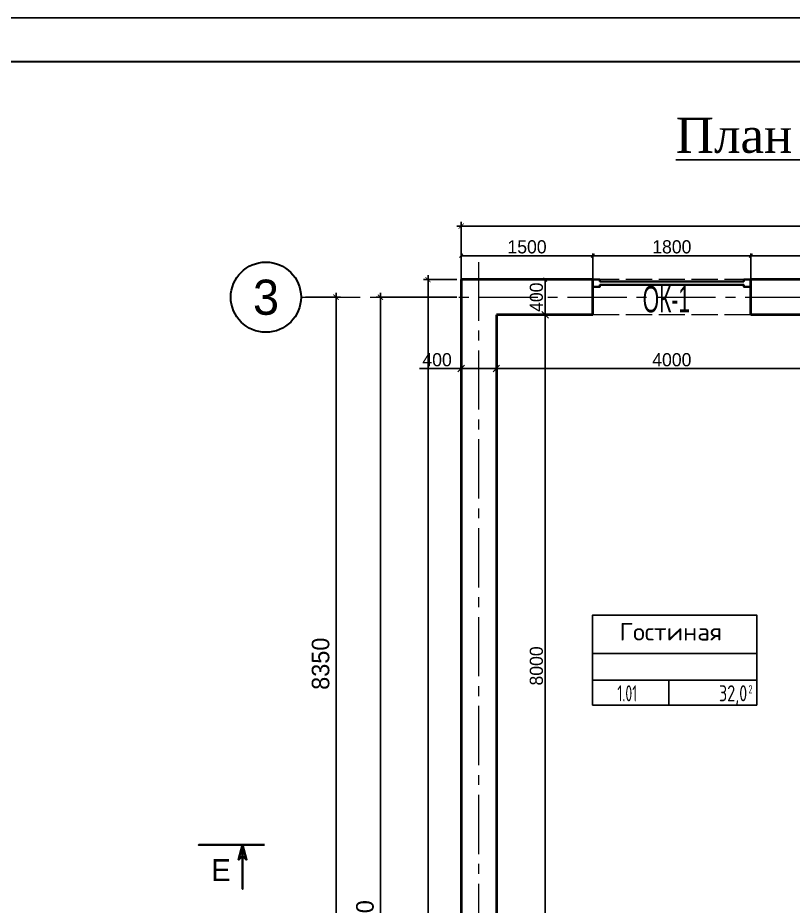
# Model space of a CAD drawing. Header units: millimetres. Extents: x -34189 to 187811, y -74450 to -44144.
# Drawn here: x 121849 to 130687, y -54264 to -44144 of the extents above; entities that cross this region are included whole.
import ezdxf
from ezdxf.enums import TextEntityAlignment as Align

# ---------------------------------------------------------------- set-up
doc = ezdxf.new("R2010")
doc.units = ezdxf.units.MM
doc.linetypes.add('ACAD_ISO02W100', pattern=[15, 12, -3])
doc.linetypes.add('CENTER2', pattern=[1.125, 0.75, -0.125, 0.125, -0.125])
for name, color, linetype, lineweight in [('ahsap', 222, 'Continuous', 13), ('OLCU', 7, 'Continuous', 13), ('Pencere No', 7, 'Continuous', 13)]:
    doc.layers.add(name, color=color, linetype=linetype, lineweight=lineweight)
for name, color, linetype in [('AKS', 252, 'CENTER2'), ('room_no', 7, 'Continuous'), ('Штамп', 222, 'Continuous')]:
    doc.layers.add(name, color=color, linetype=linetype)
doc.styles.add('1', font='ARIALN.TTF', dxfattribs={"width": 0.7})
doc.styles.add('CYRILLIC', font='cyriltlc.shx')
doc.styles.add('ROMANS', font='romans', dxfattribs={"width": 0.75})
doc.styles.add('TR', font='tsimplex.shx', dxfattribs={"width": 0.7})
doc.styles.add('YAZI', font='romans.shx')
doc.dimstyles.new('ISO-25', dxfattribs={"dimtxt": 100, "dimasz": 2.5, "dimexe": 1.25, "dimexo": 0.625, "dimtad": 1, "dimdec": 0, "dimtxsty": 'Standard', "dimcen": 2.5, "dimadec": 0, "dimazin": 0, "dimtfac": 1, "dimtdec": 0, "dimtmove": 0, "dimatfit": 3, "dimfxl": 0, "dimarcsym": 0})
doc.dimstyles.get("Standard").update_dxf_attribs({"dimtxt": 125, "dimasz": 60, "dimexe": 50, "dimexo": 50, "dimgap": 30, "dimtad": 1, "dimdec": 0, "dimzin": 0, "dimdsep": 46, "dimtxsty": 'TR', "dimblk": 'ARCHTICK', "dimcen": 90, "dimdle": 50, "dimclrt": 256, "dimadec": 0, "dimazin": 0, "dimtfac": 1, "dimtdec": 0, "dimtofl": 0, "dimtmove": 1, "dimatfit": 3, "dimldrblk": 'ARCHTICK', "dimfxl": 0, "dimtolj": 1, "dimtzin": 0, "dimarcsym": 0})

# ---------------------------------------------------------------- blocks, each defined once
blk = doc.blocks.new('_ArchTick')
at = {"color": 0, "linetype": 'ByBlock', "const_width": 0.15}
blk.add_lwpolyline([(-0.5, -0.5), (0.5, 0.5)], dxfattribs=at)
blk = doc.blocks.new('*D194')
at = {"layer": 'DEFPOINTS', "color": 0}
for p in [(138903, -46517), (126903, -47127), (138903, -47127)]:
    blk.add_point(p, dxfattribs=at)
at = {"layer": 'OLCU', "color": 0, "lineweight": -2}
for p, q in [((126853, -46517), (138953, -46517)), ((126903, -47077), (126903, -46467)), ((138903, -47077), (138903, -46467))]:
    blk.add_line(p, q, dxfattribs=at)
at = {"layer": 'OLCU', "color": 0, "lineweight": -2, "xscale": 60, "yscale": 60, "zscale": 60, "rotation": 180}
blk.add_blockref('_ArchTick', (126903, -46517), dxfattribs=at)
at = {"layer": 'OLCU', "color": 0, "lineweight": -2, "xscale": 60, "yscale": 60, "zscale": 60}
blk.add_blockref('_ArchTick', (138903, -46517), dxfattribs=at)
at = {"layer": 'OLCU', "insert": (132903, -46342), "char_height": 200, "attachment_point": 5}
blk.add_mtext('\\A1;12000', dxfattribs=at)
blk = doc.blocks.new('*D195')
at = {"layer": 'DEFPOINTS', "color": 0}
for p in [(126903, -47327), (125982, -63127), (126903, -63127)]:
    blk.add_point(p, dxfattribs=at)
at = {"layer": 'OLCU', "color": 0, "lineweight": -2}
for p, q in [((126853, -47327), (125932, -47327)), ((125982, -47277), (125982, -63177)), ((126853, -63127), (125932, -63127))]:
    blk.add_line(p, q, dxfattribs=at)
at = {"layer": 'OLCU', "color": 0, "lineweight": -2, "xscale": 60, "yscale": 60, "zscale": 60}
for p, rotation in [((125982, -47327), 90), ((125982, -63127), 270)]:
    blk.add_blockref('_ArchTick', p, dxfattribs=dict(at, rotation=rotation))
at = {"layer": 'OLCU', "insert": (125807, -54567), "char_height": 200, "attachment_point": 5, "rotation": 90}
blk.add_mtext('\\A1;15800', dxfattribs=at)
blk = doc.blocks.new('_Oblique')
at = {"color": 0, "linetype": 'ByBlock', "lineweight": -2}
blk.add_line((-0.5, -0.5), (0.5, 0.5), dxfattribs=at)
blk = doc.blocks.new('*D216')
at = {"layer": 'ahsap', "color": 0, "lineweight": -2}
for p, q in [((127308, -47527), (127885, -47527)), ((127860, -55527), (127860, -47527)), ((127308, -55527), (127885, -55527))]:
    blk.add_line(p, q, dxfattribs=at)
at = {"layer": 'DEFPOINTS', "color": 0}
for p in [(127303, -47527), (127860, -47527), (127303, -55527)]:
    blk.add_point(p, dxfattribs=at)
at = {"layer": 'ahsap', "color": 0, "lineweight": -2, "xscale": 75, "yscale": 75, "zscale": 75}
for p, rotation in [((127860, -47527), 90), ((127860, -55527), 270)]:
    blk.add_blockref('_Oblique', p, dxfattribs=dict(at, rotation=rotation))
at = {"layer": 'ahsap', "color": 0, "insert": (127760, -51527), "char_height": 150, "attachment_point": 5, "rotation": 90}
blk.add_mtext('8000', dxfattribs=at)
blk = doc.blocks.new('*D220')
at = {"layer": 'ahsap', "color": 0, "lineweight": -2}
for p, q in [((127308, -47127), (127885, -47127)), ((127860, -47527), (127860, -47127)), ((127308, -47527), (127885, -47527))]:
    blk.add_line(p, q, dxfattribs=at)
at = {"layer": 'DEFPOINTS', "color": 0}
for p in [(127303, -47127), (127860, -47127), (127303, -47527)]:
    blk.add_point(p, dxfattribs=at)
at = {"layer": 'ahsap', "color": 0, "lineweight": -2, "xscale": 40, "yscale": 40, "zscale": 40}
for p, rotation in [((127860, -47127), 90), ((127860, -47527), 270)]:
    blk.add_blockref('_Oblique', p, dxfattribs=dict(at, rotation=rotation))
at = {"layer": 'ahsap', "color": 0, "insert": (127760, -47327), "char_height": 150, "attachment_point": 5, "rotation": 90}
blk.add_mtext('400', dxfattribs=at)
blk = doc.blocks.new('roomno')
for p, q in [((1100.8, 344.4), (0, 344.4)), ((0, 344.4), (1100.8, 344.4)), ((1100.8, 165.9), (0, 165.9)), ((510.8, 0), (510.8, 165.9))]:
    blk.add_line(p, q)
blk.add_lwpolyline([(1100.8, 0), (1100.8, 602.5), (0, 602.5), (0, 0)], close=True)
at = {"style": 'CYRILLIC'}
for p in [(536.3, 498.9), (536.3, 373.6)]:
    blk.add_attdef('KOMNATA', text='', height=79.8, dxfattribs=at).set_placement(p, align=Align.CENTER)
at = {"style": 'ROMANS'}
for tag, width, p in [('LOBBY', 0.7, (533.4, 200.2)), ('001', 0.6, (233.3, 24.6))]:
    blk.add_attdef(tag, text='', height=107.8, dxfattribs=dict(at, width=width)).set_placement(p, align=Align.CENTER)
at = {"style": 'ROMANS', "width": 0.7}
blk.add_attdef('M', text='', height=107.8, dxfattribs=at).set_placement((1037.5, 24.8), align=Align.RIGHT)
blk.add_attdef('2', (1045.5, 78.9), '', height=53.9, dxfattribs=at)
blk = doc.blocks.new('*D311')
at = {"layer": 'ahsap', "color": 0, "lineweight": -2}
for p, q in [((127303, -47532), (127303, -48165)), ((131303, -47532), (131303, -48165)), ((131303, -48140), (127303, -48140))]:
    blk.add_line(p, q, dxfattribs=at)
at = {"layer": 'DEFPOINTS', "color": 0}
for p in [(127303, -47527), (131303, -47527), (127303, -48140)]:
    blk.add_point(p, dxfattribs=at)
at = {"layer": 'ahsap', "color": 0, "lineweight": -2, "xscale": 75, "yscale": 75, "zscale": 75, "rotation": 180}
blk.add_blockref('_Oblique', (127303, -48140), dxfattribs=at)
at = {"layer": 'ahsap', "color": 0, "lineweight": -2, "xscale": 75, "yscale": 75, "zscale": 75}
blk.add_blockref('_Oblique', (131303, -48140), dxfattribs=at)
at = {"layer": 'ahsap', "color": 0, "insert": (129303, -48040), "char_height": 150, "attachment_point": 5}
blk.add_mtext('4000', dxfattribs=at)
blk = doc.blocks.new('*D312')
at = {"layer": 'ahsap', "color": 0, "lineweight": -2}
for p, q in [((126903, -47537), (126903, -48165)), ((127303, -47537), (127303, -48165)), ((126903, -48140), (126428, -48140)), ((127303, -48140), (126903, -48140))]:
    blk.add_line(p, q, dxfattribs=at)
at = {"layer": 'DEFPOINTS', "color": 0}
for p in [(126903, -47532), (127303, -47532), (126903, -48140)]:
    blk.add_point(p, dxfattribs=at)
at = {"layer": 'ahsap', "color": 0, "lineweight": -2, "xscale": 75, "yscale": 75, "zscale": 75, "rotation": 180}
blk.add_blockref('_Oblique', (126903, -48140), dxfattribs=at)
at = {"layer": 'ahsap', "color": 0, "lineweight": -2, "xscale": 75, "yscale": 75, "zscale": 75}
blk.add_blockref('_Oblique', (127303, -48140), dxfattribs=at)
at = {"layer": 'ahsap', "color": 0, "insert": (126628, -48040), "char_height": 150, "attachment_point": 5}
blk.add_mtext('400', dxfattribs=at)
blk = doc.blocks.new('*D315')
at = {"layer": 'ahsap', "color": 0, "lineweight": -2}
for p, q in [((130203, -47122), (130203, -46829)), ((132503, -46854), (130203, -46854)), ((132503, -47122), (132503, -46829))]:
    blk.add_line(p, q, dxfattribs=at)
at = {"layer": 'DEFPOINTS', "color": 0}
for p in [(130203, -46854), (130203, -47127), (132503, -47127)]:
    blk.add_point(p, dxfattribs=at)
at = {"layer": 'ahsap', "color": 0, "lineweight": -2, "xscale": 40, "yscale": 40, "zscale": 40, "rotation": 180}
blk.add_blockref('_Oblique', (130203, -46854), dxfattribs=at)
at = {"layer": 'ahsap', "color": 0, "lineweight": -2, "xscale": 40, "yscale": 40, "zscale": 40}
blk.add_blockref('_Oblique', (132503, -46854), dxfattribs=at)
at = {"layer": 'ahsap', "color": 0, "insert": (131353, -46754), "char_height": 150, "attachment_point": 5}
blk.add_mtext('2300', dxfattribs=at)
blk = doc.blocks.new('*D316')
at = {"layer": 'ahsap', "color": 0, "lineweight": -2}
for p, q in [((128403, -47122), (128403, -46829)), ((130203, -46854), (128403, -46854)), ((130203, -47122), (130203, -46829))]:
    blk.add_line(p, q, dxfattribs=at)
at = {"layer": 'DEFPOINTS', "color": 0}
for p in [(128403, -46854), (128403, -47127), (130203, -47127)]:
    blk.add_point(p, dxfattribs=at)
at = {"layer": 'ahsap', "color": 0, "lineweight": -2, "xscale": 40, "yscale": 40, "zscale": 40, "rotation": 180}
blk.add_blockref('_Oblique', (128403, -46854), dxfattribs=at)
at = {"layer": 'ahsap', "color": 0, "lineweight": -2, "xscale": 40, "yscale": 40, "zscale": 40}
blk.add_blockref('_Oblique', (130203, -46854), dxfattribs=at)
at = {"layer": 'ahsap', "color": 0, "insert": (129303, -46754), "char_height": 150, "attachment_point": 5}
blk.add_mtext('1800', dxfattribs=at)
blk = doc.blocks.new('*D317')
at = {"layer": 'ahsap', "color": 0, "lineweight": -2}
for p, q in [((126903, -47122), (126903, -46829)), ((128403, -46854), (126903, -46854)), ((128403, -47117), (128403, -46829))]:
    blk.add_line(p, q, dxfattribs=at)
at = {"layer": 'DEFPOINTS', "color": 0}
for p in [(126903, -46854), (126903, -47127), (128403, -47122)]:
    blk.add_point(p, dxfattribs=at)
at = {"layer": 'ahsap', "color": 0, "lineweight": -2, "xscale": 40, "yscale": 40, "zscale": 40, "rotation": 180}
blk.add_blockref('_Oblique', (126903, -46854), dxfattribs=at)
at = {"layer": 'ahsap', "color": 0, "lineweight": -2, "xscale": 40, "yscale": 40, "zscale": 40}
blk.add_blockref('_Oblique', (128403, -46854), dxfattribs=at)
at = {"layer": 'ahsap', "color": 0, "insert": (127653, -46754), "char_height": 150, "attachment_point": 5}
blk.add_mtext('1500', dxfattribs=at)
blk = doc.blocks.new('*D318')
at = {"layer": 'DEFPOINTS', "color": 0}
for p in [(126525, -47127), (126903, -47127), (126903, -62927)]:
    blk.add_point(p, dxfattribs=at)
at = {"layer": 'OLCU', "color": 0, "lineweight": -2}
for p, q in [((126853, -47127), (126475, -47127)), ((126525, -62977), (126525, -47077)), ((126853, -62927), (126475, -62927))]:
    blk.add_line(p, q, dxfattribs=at)
at = {"layer": 'OLCU', "color": 0, "lineweight": -2, "xscale": 60, "yscale": 60, "zscale": 60}
for p, rotation in [((126525, -47127), 90), ((126525, -62927), 270)]:
    blk.add_blockref('_ArchTick', p, dxfattribs=dict(at, rotation=rotation))
at = {"layer": 'OLCU', "insert": (126350, -55027), "char_height": 200, "attachment_point": 5, "rotation": 90}
blk.add_mtext('\\A1;15800', dxfattribs=at)
blk = doc.blocks.new('*D319')
at = {"layer": 'DEFPOINTS', "color": 0}
for p in [(125077, -47327), (125077, -55677), (125476, -55677)]:
    blk.add_point(p, dxfattribs=at)
at = {"layer": 'OLCU', "color": 0, "lineweight": -2}
for p, q in [((125127, -47327), (125526, -47327)), ((125476, -47277), (125476, -55727)), ((125127, -55677), (125526, -55677))]:
    blk.add_line(p, q, dxfattribs=at)
at = {"layer": 'OLCU', "color": 0, "lineweight": -2, "xscale": 60, "yscale": 60, "zscale": 60}
for p, rotation in [((125476, -47327), 90), ((125476, -55677), 270)]:
    blk.add_blockref('_ArchTick', p, dxfattribs=dict(at, rotation=rotation))
at = {"layer": 'OLCU', "insert": (125301, -51502), "char_height": 200, "attachment_point": 5, "rotation": 90}
blk.add_mtext('\\A1;8350', dxfattribs=at)

msp = doc.modelspace()

# ---------------------------------------------------------------- linework, layer by layer
at = {"lineweight": 30}
msp.add_circle((124677.1, -47326.9), 400, dxfattribs=at)
at = {"layer": 'ahsap', "color": 0, "lineweight": 40}
for p, q in [((126903.2, -47126.9), (126903.2, -62926.9)), ((128403.2, -47126.9), (126903.2, -47126.9)), ((132503.2, -47126.9), (130203.2, -47126.9)), ((127303.2, -47526.9), (127303.2, -62526.9)), ((128403.2, -47526.9), (127303.2, -47526.9)), ((131303.2, -47526.9), (130203.2, -47526.9))]:
    msp.add_line(p, q, dxfattribs=at)
at = {"layer": 'ahsap', "color": 0, "linetype": 'ACAD_ISO02W100', "lineweight": 5, "ltscale": 25}
for p, q in [((130203.2, -47126.9), (128403.2, -47126.9)), ((130203.2, -47526.9), (128403.2, -47526.9))]:
    msp.add_line(p, q, dxfattribs=at)
at = {"layer": 'ahsap', "color": 0, "lineweight": 40}
for points in [[(128403.2, -47526.9), (128403.2, -47126.9)], [(130203.2, -47526.9), (130203.2, -47126.9)]]:
    msp.add_lwpolyline(points, dxfattribs=at)
at = {"layer": 'ahsap', "color": 161, "lineweight": 35}
msp.add_lwpolyline([(128403.2, -47126.9), (128403.2, -47206.9), (128483.2, -47206.9), (128483.2, -47186.9), (130123.2, -47186.9), (130123.2, -47206.9), (130203.2, -47206.9), (130203.2, -47126.9), (130123.2, -47126.9), (130123.2, -47146.9), (128483.2, -47146.9), (128483.2, -47126.9), (128403.2, -47126.9)], dxfattribs=at)
at = {"layer": 'ahsap', "color": 1, "lineweight": 35}
msp.add_lwpolyline([(124662, -53566.5), (123912, -53566.5), (124412, -53566.5), (124412, -53566.5), (124412, -54066.5), (124412, -53566.5), (124457.3, -53735.5), (124412, -53566.5), (124366.7, -53735.5), (124412, -53690.3), (124457.3, -53735.5)], dxfattribs=at)
at = {"layer": 'AKS', "lineweight": 5, "ltscale": 900}
for p, q in [((127103.2, -65819.9), (127103.2, -46926.9)), ((125077.1, -47326.9), (139903.2, -47326.9))]:
    msp.add_line(p, q, dxfattribs=at)
at = {"layer": 'Штамп', "color": 0}
msp.add_lwpolyline([(142811.1, -73843.9), (100811.1, -73843.9), (100811.1, -44143.9), (142811.1, -44143.9)], close=True, dxfattribs=at)
at = {"layer": 'Штамп', "color": 0, "lineweight": 30}
msp.add_lwpolyline([(142311.1, -73343.9), (102811.1, -73343.9), (102811.1, -44643.9), (142311.1, -44643.9)], close=True, dxfattribs=at)

# ---------------------------------------------------------------- block references
at = {"layer": 'room_no'}
ref = msp.add_blockref('roomno', (128399.4, -51972.5), dxfattribs=dict(at, xscale=1.699282940011466, yscale=1.699282940011466, zscale=1.699282940011466, rotation=359.9999580986218))
ref.add_attrib('KOMNATA', 'Гостиная', dxfattribs={"layer": '0', "height": 200, "rotation": 359.99996, "style": 'YAZI'}).set_placement((129291.5, -51237.6), align=Align.CENTER)
ref.add_attrib('001', '1.01', dxfattribs={"layer": '0', "height": 183.12, "rotation": 359.99996, "style": 'ROMANS', "width": 0.6}).set_placement((128795.9, -51930.7), align=Align.CENTER)
ref.add_attrib('2', '2', (130176.1, -51838.4), dxfattribs={"layer": '0', "height": 91.6, "rotation": 359.99996, "style": 'ROMANS', "width": 0.7})
ref.add_attrib('M', '32,0', dxfattribs={"layer": '0', "height": 183.12, "rotation": 359.99996, "style": 'ROMANS', "width": 0.7}).set_placement((130162.4, -51930.3), align=Align.RIGHT)

# ---------------------------------------------------------------- texts
at = {"insert": (129347.3, -45282.4), "char_height": 400, "width": 9779.751, "attachment_point": 1}
msp.add_mtext('{\\fTimes New Roman|b0|i0|c204|p18;\\LПлан жилого этажа на отм. %%P2,200}', dxfattribs=at)
at = {"insert": (124529.7, -47126.9), "char_height": 400, "attachment_point": 1}
msp.add_mtext_dynamic_manual_height_columns('3', width=211.974, gutter_width=12.5, heights=[0], dxfattribs=at)
at = {"layer": 'AKS', "color": 1}
msp.add_text('Е', height=250, dxfattribs=at).set_placement((124164.4, -53852.9), align=Align.MIDDLE)
at = {"layer": 'Pencere No', "style": '1', "width": 0.7}
msp.add_text('ОК-1', height=300, dxfattribs=at).set_placement((128971.1, -47499.3))

# ---------------------------------------------------------------- dimensions: what is measured, and where the dimension line sits
at = {"layer": 'ahsap', "color": 0}
for base, p1, p2, override, picture, middle in [((126903.2, -46853.5), (128403.2, -47121.9), (126903.2, -47126.9), {"dimtxt": 150, "dimasz": 40, "dimexe": 25, "dimexo": 5, "dimgap": 25, "dimblk1": 'Oblique', "dimblk2": 'Oblique', "dimsah": 1, "dimfxl": 25}, '*D317', (127653.2, -46753.5)), ((128403.2, -46853.5), (130203.2, -47126.9), (128403.2, -47126.9), {"dimtxt": 150, "dimasz": 40, "dimexe": 25, "dimexo": 5, "dimgap": 25, "dimblk1": 'Oblique', "dimblk2": 'Oblique', "dimsah": 1, "dimfxl": 25}, '*D316', (129303.2, -46753.5)), ((130203.2, -46853.5), (132503.2, -47126.9), (130203.2, -47126.9), {"dimtxt": 150, "dimasz": 40, "dimexe": 25, "dimexo": 5, "dimgap": 25, "dimblk1": 'Oblique', "dimblk2": 'Oblique', "dimsah": 1, "dimfxl": 25}, '*D315', (131353.2, -46753.5)), ((127303.2, -48139.5), (131303.2, -47526.9), (127303.2, -47526.9), {"dimtxt": 150, "dimasz": 75, "dimexe": 25, "dimexo": 5, "dimgap": 25, "dimblk1": 'Oblique', "dimblk2": 'Oblique', "dimsah": 1, "dimfxl": 25}, '*D311', (129303.2, -48039.5))]:
    dim = msp.add_linear_dim(base=base, p1=p1, p2=p2, dimstyle='ISO-25', override=override, dxfattribs=at)
    dim.commit()
    dim.dimension.update_dxf_attribs({"geometry": picture, "text_midpoint": middle})
dim = msp.add_linear_dim(base=(127860, -47126.9), p1=(127303.2, -47526.9), p2=(127303.2, -47126.9), angle=90, dimstyle='ISO-25', override={"dimtxt": 150, "dimasz": 40, "dimexe": 25, "dimexo": 5, "dimgap": 25, "dimblk1": 'Oblique', "dimblk2": 'Oblique', "dimsah": 1, "dimfxl": 25}, dxfattribs=at)
dim.commit()
dim.dimension.update_dxf_attribs({"geometry": '*D220', "text_midpoint": (127860, -47326.9), "dimtype": 160})
dim = msp.add_linear_dim(base=(126903.2, -48139.5), p1=(127303.2, -47531.9), p2=(126903.2, -47531.9), dimstyle='ISO-25', override={"dimtxt": 150, "dimasz": 75, "dimexe": 25, "dimexo": 5, "dimgap": 25, "dimblk1": 'Oblique', "dimblk2": 'Oblique', "dimsah": 1, "dimfxl": 25}, dxfattribs=at)
dim.commit()
dim.dimension.update_dxf_attribs({"geometry": '*D312', "text_midpoint": (126628.2, -48139.5), "dimtype": 160})
dim = msp.add_linear_dim(base=(127860, -47526.9), p1=(127303.2, -55526.9), p2=(127303.2, -47526.9), angle=90, dimstyle='ISO-25', override={"dimtxt": 150, "dimasz": 75, "dimexe": 25, "dimexo": 5, "dimgap": 25, "dimblk1": 'Oblique', "dimblk2": 'Oblique', "dimsah": 1, "dimfxl": 25}, dxfattribs=at)
dim.commit()
dim.dimension.update_dxf_attribs({"geometry": '*D216', "text_midpoint": (127760, -51526.9)})
at = {"layer": 'OLCU'}
dim = msp.add_linear_dim(base=(138903.2, -46516.7), p1=(126903.2, -47126.9), p2=(138903.2, -47126.9), dimstyle='Standard', override={"dimtxt": 200, "dimgap": 75, "dimtxsty": 'Standard', "dimtofl": 1, "dimtmove": 0}, dxfattribs=at)
dim.commit()
dim.dimension.update_dxf_attribs({"geometry": '*D194', "text_midpoint": (132903.2, -46516.7), "dimtype": 160})
for base, p1, p2, picture, middle in [((126524.8, -47126.9), (126903.2, -62926.9), (126903.2, -47126.9), '*D318', (126349.8, -55026.9)), ((125476, -55676.9), (125077.1, -47326.9), (125077.1, -55676.9), '*D319', (125301, -51501.9))]:
    dim = msp.add_linear_dim(base=base, p1=p1, p2=p2, angle=90, dimstyle='Standard', override={"dimtxt": 200, "dimgap": 75, "dimtxsty": 'Standard', "dimtofl": 1, "dimtmove": 0}, dxfattribs=at)
    dim.commit()
    dim.dimension.update_dxf_attribs({"geometry": picture, "text_midpoint": middle})
dim = msp.add_linear_dim(base=(125982.3, -63126.9), p1=(126903.2, -47326.9), p2=(126903.2, -63126.9), angle=90, dimstyle='Standard', override={"dimtxt": 200, "dimgap": 75, "dimtxsty": 'Standard', "dimtofl": 1, "dimtmove": 0}, dxfattribs=at)
dim.commit()
dim.dimension.update_dxf_attribs({"geometry": '*D195', "text_midpoint": (125982.3, -54567.2), "dimtype": 160})

doc.saveas('drawing.dxf')
